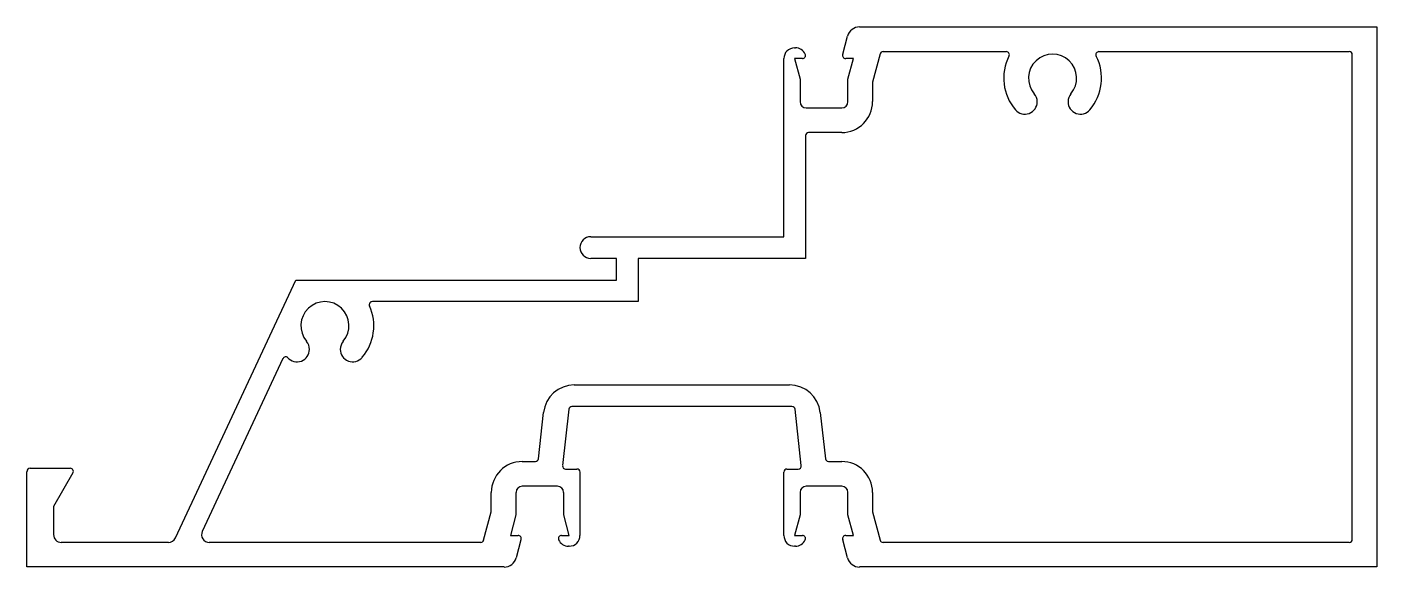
# Model space of a CAD drawing. Extents: x -65 to 46, y 0 to 45.
import ezdxf

# ---------------------------------------------------------------- set-up
doc = ezdxf.new("R2010")
doc.units = 0
doc.layers.get('0').update_dxf_attribs({"linetype": 'CONTINUOUS'})

msp = doc.modelspace()

# ---------------------------------------------------------------- linework, layer by layer
at = {"color": 7}
for p, q in [((3.56, 44.94), (46.1, 44.94)), ((46.1, 44.94), (46.1, 0.49)), ((2.18, 42.69), (2.58, 44.18)), ((-2.66, 27.66), (-2.66, 42.33)), ((-1.78, 43.22), (-1.72, 43.22)), ((-1.14, 42.33), (-1.78, 42.33)), ((-1.78, 42.33), (-1.32, 40.65)), ((3.05, 42.33), (2.42, 42.33)), ((2.6, 40.65), (3.05, 42.33)), ((5.26, 42.72), (4.63, 40.38)), ((15.62, 42.9), (5.5, 42.9)), ((43.82, 42.9), (23.24, 42.9)), ((44.07, 2.77), (44.07, 42.65)), ((-1.32, 40.65), (-1.32, 38.79)), ((2.6, 38.79), (2.6, 40.65)), ((4.63, 40.38), (4.63, 38.79)), ((-0.82, 38.28), (2.09, 38.28)), ((18.16, 38.78), (18.16, 38.78)), ((20.7, 38.78), (20.7, 38.78)), ((-0.89, 36), (-0.89, 25.89)), ((2.09, 36.25), (-0.63, 36.25)), ((-19.43, 26.78), (-19.43, 26.78)), ((-18.54, 27.66), (-2.66, 27.66)), ((-16.43, 25.89), (-18.54, 25.89)), ((-16.43, 24.11), (-16.43, 25.89)), ((-0.89, 25.89), (-14.65, 25.89)), ((-14.65, 25.89), (-14.65, 22.33)), ((-52.69, 2.89), (-42.8, 24.11)), ((-42.8, 24.11), (-16.43, 24.11)), ((-14.65, 22.33), (-36.5, 22.33)), ((-41.67, 18.4), (-41.67, 18.4)), ((-39.13, 18.4), (-39.13, 18.4)), ((-43.85, 17.64), (-50.48, 3.42)), ((-19.9, 15.47), (-2.2, 15.47)), ((-20.35, 13.47), (-20.86, 8.83)), ((-2, 13.69), (-20.1, 13.69)), ((-1.23, 8.83), (-1.74, 13.47)), ((-22.84, 9.4), (-22.42, 13.21)), ((0.33, 13.21), (0.75, 9.4)), ((-24.18, 9.17), (-23.09, 9.17)), ((1, 9.17), (2.09, 9.17)), ((-64.9, 0.49), (-64.9, 8.36)), ((-64.64, 8.61), (-61.34, 8.61)), ((-61.12, 8.23), (-62.71, 5.48)), ((-20.61, 8.55), (-19.68, 8.55)), ((-19.43, 8.3), (-19.43, 3.09)), ((-2.66, 3.09), (-2.66, 8.3)), ((-2.41, 8.55), (-1.49, 8.55)), ((-21.28, 7.14), (-24.18, 7.14)), ((2.09, 7.14), (-0.82, 7.14)), ((-26.72, 5.04), (-26.72, 6.63)), ((-24.69, 6.63), (-24.69, 4.77)), ((-20.77, 4.77), (-20.77, 6.63)), ((-1.32, 6.63), (-1.32, 4.77)), ((2.6, 4.77), (2.6, 6.63)), ((4.63, 6.63), (4.63, 5.04)), ((-62.71, 5.48), (-62.71, 3.15)), ((-27.35, 2.71), (-26.72, 5.04)), ((-24.69, 4.77), (-25.14, 3.09)), ((-20.32, 3.09), (-20.77, 4.77)), ((-1.32, 4.77), (-1.78, 3.09)), ((3.05, 3.09), (2.6, 4.77)), ((4.63, 5.04), (5.26, 2.71)), ((-62.08, 2.52), (-53.27, 2.52)), ((-49.91, 2.52), (-27.59, 2.52)), ((-25.14, 3.09), (-24.51, 3.09)), ((-24.28, 2.73), (-24.68, 1.24)), ((-20.95, 3.09), (-20.32, 3.09)), ((-1.78, 3.09), (-1.14, 3.09)), ((2.58, 1.24), (2.18, 2.73)), ((2.42, 3.09), (3.05, 3.09)), ((5.5, 2.52), (43.82, 2.52)), ((-20.32, 2.2), (-20.37, 2.2)), ((-1.72, 2.2), (-1.78, 2.2)), ((-25.66, 0.49), (-64.9, 0.49)), ((46.1, 0.49), (3.56, 0.49))]:
    msp.add_line(p, q, dxfattribs=at)
for centre, radius, start, end in [((3.56, 43.92), 1.02, 90, 165), ((-1.78, 42.33), 0.889, 90, 180), ((-1.72, 42.33), 0.889, 23.5782, 90), ((-1.14, 42.59), 0.254, 270, 23.5782), ((2.42, 42.59), 0.254, 156.4218, 270), ((5.5, 42.65), 0.254, 90, 165), ((19.43, 40.72), 4.02, 153.1251, 220.3676), ((15.62, 42.65), 0.254, 333.1251, 90), ((19.43, 40.72), 1.98, 319.6324, 220.3676), ((19.43, 40.72), 4.02, 319.6324, 26.8749), ((23.24, 42.65), 0.254, 90, 206.8749), ((43.82, 42.65), 0.254, 0, 90), ((17.15, 38.78), 1.02, 0, 40.3676), ((21.72, 38.78), 1.02, 139.6324, 180), ((-0.82, 38.79), 0.508, 180, 270), ((2.09, 38.79), 0.508, 270, 0), ((2.09, 38.79), 2.54, 270, 0), ((17.15, 38.78), 1.02, 220.3676, 360), ((21.72, 38.78), 1.02, 180, 319.6324), ((-0.63, 36), 0.254, 90, 180), ((-18.54, 26.78), 0.889, 90, 180), ((-18.54, 26.78), 0.889, 180, 270), ((-40.4, 20.35), 1.98, 319.6324, 220.3676), ((-36.5, 22.08), 0.254, 90, 203.9039), ((-40.4, 20.35), 4.02, 319.6324, 23.9039), ((-42.69, 18.4), 1.02, 0, 40.3676), ((-38.12, 18.4), 1.02, 139.6324, 180), ((-43.61, 17.53), 0.263, 54.9781, 153.9656), ((-42.69, 18.4), 1.02, 220.3676, 360), ((-38.12, 18.4), 1.02, 180, 319.6324), ((-19.9, 12.93), 2.54, 90, 173.7325), ((-2.2, 12.93), 2.54, 6.2675, 90), ((-20.1, 13.44), 0.254, 90, 173.7325), ((-2, 13.44), 0.254, 6.2675, 90), ((-24.18, 6.63), 2.54, 90, 180), ((-23.09, 9.43), 0.254, 270, 353.7325), ((1, 9.43), 0.254, 186.2675, 270), ((2.09, 6.63), 2.54, 360, 90), ((-64.64, 8.36), 0.254, 90, 180), ((-61.34, 8.36), 0.254, 330, 90), ((-20.61, 8.8), 0.254, 173.7325, 270), ((-19.68, 8.3), 0.254, 360, 90), ((-2.41, 8.3), 0.254, 90, 180), ((-1.49, 8.8), 0.254, 270, 6.2675), ((-24.18, 6.63), 0.508, 90, 180), ((-21.28, 6.63), 0.508, 0, 90), ((-0.82, 6.63), 0.508, 90, 180), ((2.09, 6.63), 0.508, 360, 90), ((-49.91, 3.15), 0.635, 155, 270), ((-62.08, 3.15), 0.635, 180, 270), ((-53.27, 3.15), 0.635, 270, 335), ((-27.59, 2.77), 0.254, 270, 345), ((-24.51, 2.84), 0.254, 336.4218, 90), ((-20.95, 2.84), 0.254, 90, 203.5782), ((-20.37, 3.09), 0.889, 203.5782, 270), ((-20.32, 3.09), 0.889, 270, 0), ((-1.78, 3.09), 0.889, 180, 270), ((-1.72, 3.09), 0.889, 270, 336.4218), ((-1.14, 2.84), 0.254, 336.4218, 90), ((2.42, 2.84), 0.254, 90, 203.5782), ((5.5, 2.77), 0.254, 195, 270), ((43.82, 2.77), 0.254, 270, 360), ((-25.66, 1.5), 1.02, 270, 345), ((3.56, 1.5), 1.02, 195, 270)]:
    msp.add_arc(centre, radius, start, end, dxfattribs=at)

doc.saveas('drawing.dxf')
